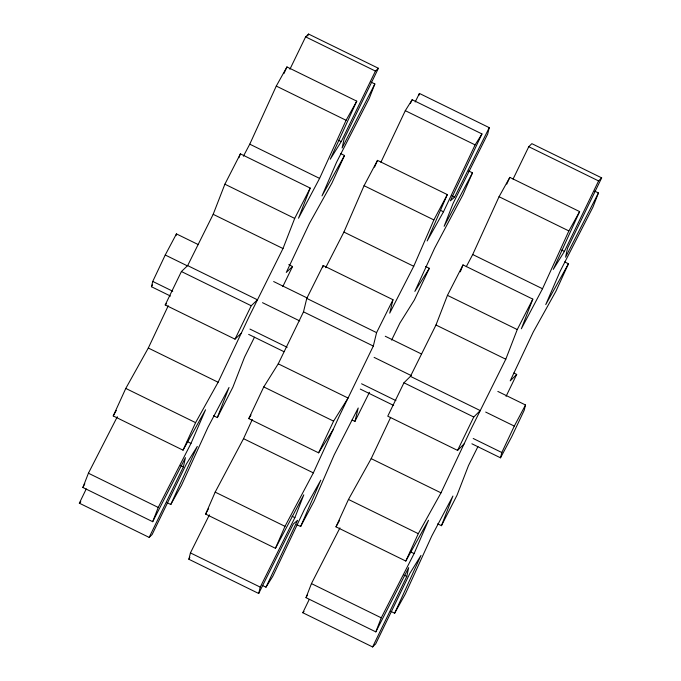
<?xml version="1.0" encoding="UTF-8"?>
<svg xmlns="http://www.w3.org/2000/svg" width="681" height="681" viewBox="0 0 681 681"><rect width="100%" height="100%" fill="white"/><g stroke="black" fill="none" stroke-linecap="round" stroke-linejoin="round"><path stroke-width="1.02" d="M309.259 599.399L302.79 612.73L372.609 646.95L406.778 576.475L408.677 567.622L375.827 631.883L306.016 597.663L311.447 583.608L339.947 527.86M86.274 488.89L79.337 503.182L149.156 537.403L183.376 466.877L185.453 457.658L152.689 521.697L82.878 487.485L88.419 473.218L117.328 416.704M170.497 296.065L151.454 286.727L152.748 281.423L165.236 255.009L176.439 233.898L198.333 244.624M176.004 235.66L176.439 233.898M262.194 585.345L265.965 587.192L297.597 520.301L293.324 523.995L258.695 593.483L188.875 559.263L190.433 552.904L209.407 514.827M333.077 429.72L318.597 452.831L248.786 418.619L263.768 386.927L278.248 363.816L303.505 311.838L306.773 298.414L323.177 265.505L392.988 299.717L389.719 313.149L413.725 266.288L433.874 219.92L447.306 194.596L377.495 160.375L364.063 185.7L343.914 232.068L325.663 267.684M322.675 267.565L323.177 265.505M258.695 593.483L260.244 587.124L294.873 517.637L303.803 494.849L275.447 548.307L205.636 514.095L215.179 492.125L243.534 438.666L252.302 419.479M418.985 95.246L419.428 93.433L489.247 127.653L487.698 134.012L453.061 203.5L444.131 226.288L472.495 172.821L468.715 170.974M352.111 420.024L354.946 421.411L358.215 407.987L334.209 454.84L314.06 501.216L300.627 526.541L296.856 524.685M275.447 548.307L284.99 526.345L313.345 472.878L339.649 415.342L373.316 346.059L376.584 332.634L392.988 299.717M471.899 443.791L500.518 457.819L501.812 452.516L514.3 426.093L525.502 404.982L497.837 391.422M525.502 404.982L524.208 410.285L511.72 436.7L500.518 457.819M464.059 443.961L457.572 450.396L387.753 416.185L403.944 382.799L410.439 376.355L435.976 325.007L447.443 295.35L463.003 264.909L532.814 299.129L521.348 328.787L542.519 288.744L568.873 230.927L579.625 211.595L509.814 177.375L499.054 196.715L472.708 254.532L466.306 266.637M460.322 271.83L463.003 264.909M375.827 631.883L381.258 617.829L414.108 553.576L428.519 520.233L405.808 561.05L335.988 526.839L348.476 499.454L371.188 458.636L390.63 417.41M437.679 523.842L441.45 525.698L452.916 496.032L431.745 536.075L405.391 593.892L394.639 613.223L390.86 611.376M405.808 561.05L418.287 533.666L440.999 492.848L471.746 427.677L505.787 359.227L517.254 329.561L532.814 299.129M594.658 191.097L598.437 192.944L593.006 206.99L560.157 271.251L545.753 304.586L568.465 263.768L564.685 261.921M241.261 333.222L235.013 339.155L165.202 304.943L181.41 271.532L187.658 265.599L213.179 214.319L224.883 184.193L240.402 153.863L310.213 188.075L298.516 218.201L319.585 178.396L346.093 120.29L356.759 101.154L286.948 66.934L276.282 86.07L249.765 144.176L243.398 156.213M238.886 157.745L240.402 153.863M152.689 521.697L158.23 507.43L190.995 443.391L205.56 409.766L183.036 450.167L113.225 415.946L125.781 388.425L148.305 348.025L168.267 305.735M213.562 415.742L217.333 417.589L229.037 387.463L207.969 427.268L181.452 485.374L170.786 504.51L167.015 502.663M183.036 450.167L195.592 422.646L218.116 382.245L248.965 316.895L282.998 248.531L294.694 218.414L310.213 188.075M371.085 82.12L374.856 83.967L369.315 98.234L336.55 162.274L321.994 195.898L344.509 155.498L340.738 153.651M374.55 167.134L377.495 160.375M300.627 526.541L320.785 480.165L304.458 509.354L272.826 576.245L265.965 587.192M447.306 194.596L427.157 240.963L443.484 211.782L475.108 144.891L481.969 133.936L412.158 99.724L405.297 110.671L380.9 162.274M472.495 172.821L462.944 194.783L434.589 248.25L414.857 291.417L429.336 268.297L425.565 266.45M283.909 73.599L286.948 66.934M170.786 504.51L197.294 446.404L186.33 464.067L152.11 534.585L149.156 537.403M356.759 101.154L330.251 159.26L341.215 141.605L375.435 71.079L378.398 68.27L308.578 34.05L305.624 36.859L289.902 69.266M344.509 155.498L331.953 183.019L309.429 223.428L286.284 272.443L292.532 266.509L288.761 264.662M506.741 184.125L509.814 177.375M394.639 613.223L420.986 555.407L409.86 573.419L375.682 643.903L372.609 646.95M579.625 211.595L553.278 269.412L564.404 251.4L598.582 180.925L601.663 177.869L531.844 143.657L528.771 146.704L513.065 179.086M568.465 263.768L555.977 291.153L533.266 331.97L510.205 380.866L516.7 374.422L513.866 373.035M410.345 103.546L412.158 99.724M318.597 452.831L333.579 421.147L348.059 398.036L278.248 363.816M481.969 133.936L450.337 200.827L454.61 197.141L489.247 127.653M429.336 268.297L414.354 299.98L399.875 323.1L391.609 340.108M307.659 35.957L308.578 34.05M235.013 339.155L251.221 305.752L257.469 299.819L187.658 265.599M378.398 68.27L344.169 138.788L342.092 148.007L374.856 83.967M282.811 286.556L292.532 266.509M457.572 450.396L473.755 417.01L480.25 410.575L410.439 376.355M601.663 177.869L567.486 248.352L565.588 257.197L598.437 192.944M506.06 396.359L516.7 374.422M254.481 337.189L244.556 357.133L232.851 387.251L217.333 417.589M415.163 101.997L419.428 93.433M188.875 559.263L189.829 557.356M354.946 421.411L369.477 392.256M477.934 446.574L468.477 465.6L457.011 495.257L441.45 525.698M82.878 487.485L84.802 483.714M306.016 597.663L307.463 594.828M151.454 286.727L152.425 284.896M205.636 514.095L208.616 508.46M335.988 526.839L339.606 520.344M113.225 415.946L116.289 410.439M248.786 418.619L251.017 415.061M302.79 612.73L304.024 611.512M165.202 304.943L166.59 303.624M79.337 503.182L80.818 501.778M305.624 36.859L375.435 71.079M528.771 146.704L598.582 180.925M405.297 110.671L475.108 144.891M276.282 86.07L346.093 120.29M499.054 196.715L568.873 230.927M338.38 140.218L341.215 141.605M451.784 195.753L454.61 197.141M561.578 250.012L564.404 251.4M440.65 210.395L443.484 211.782M364.063 185.7L433.874 219.92M249.765 144.176L319.585 178.396M472.708 254.532L542.519 288.744M343.914 232.068L413.725 266.288M224.883 184.193L294.694 218.414M447.443 295.35L517.254 329.561M213.179 214.319L282.998 248.531M435.976 325.007L505.787 359.227M273.651 281.542L307.046 297.912M385.267 336.252L421.522 354.018M306.773 298.414L376.584 332.634M303.505 311.838L373.316 346.059M165.236 255.009L187.173 265.76M262.517 302.687L299.717 320.921M374.107 357.38L411.298 375.614M485.689 412.073L514.3 426.093M181.41 271.532L251.221 305.752M403.944 382.799L473.755 417.01M152.748 281.423L172.736 291.23M249.961 329.076L287.169 347.31M361.577 383.786L395.916 400.615M473.193 438.487L501.812 452.516M248.667 334.38L283.968 351.677M360.283 389.081L393.669 405.45M263.768 386.927L333.579 421.147M148.305 348.025L218.116 382.245M371.188 458.636L440.999 492.848M243.534 438.666L313.345 472.878M125.781 388.425L195.592 422.646M348.476 499.454L418.287 533.666M187.215 441.543L190.995 443.391M410.328 551.721L414.108 553.576M292.047 516.249L294.873 517.637M180.542 465.489L183.376 466.877M403.952 575.087L406.778 576.475M215.179 492.125L284.99 526.345M88.419 473.218L158.23 507.43M311.447 583.608L381.258 617.829M190.433 552.904L260.244 587.124"/></g></svg>
